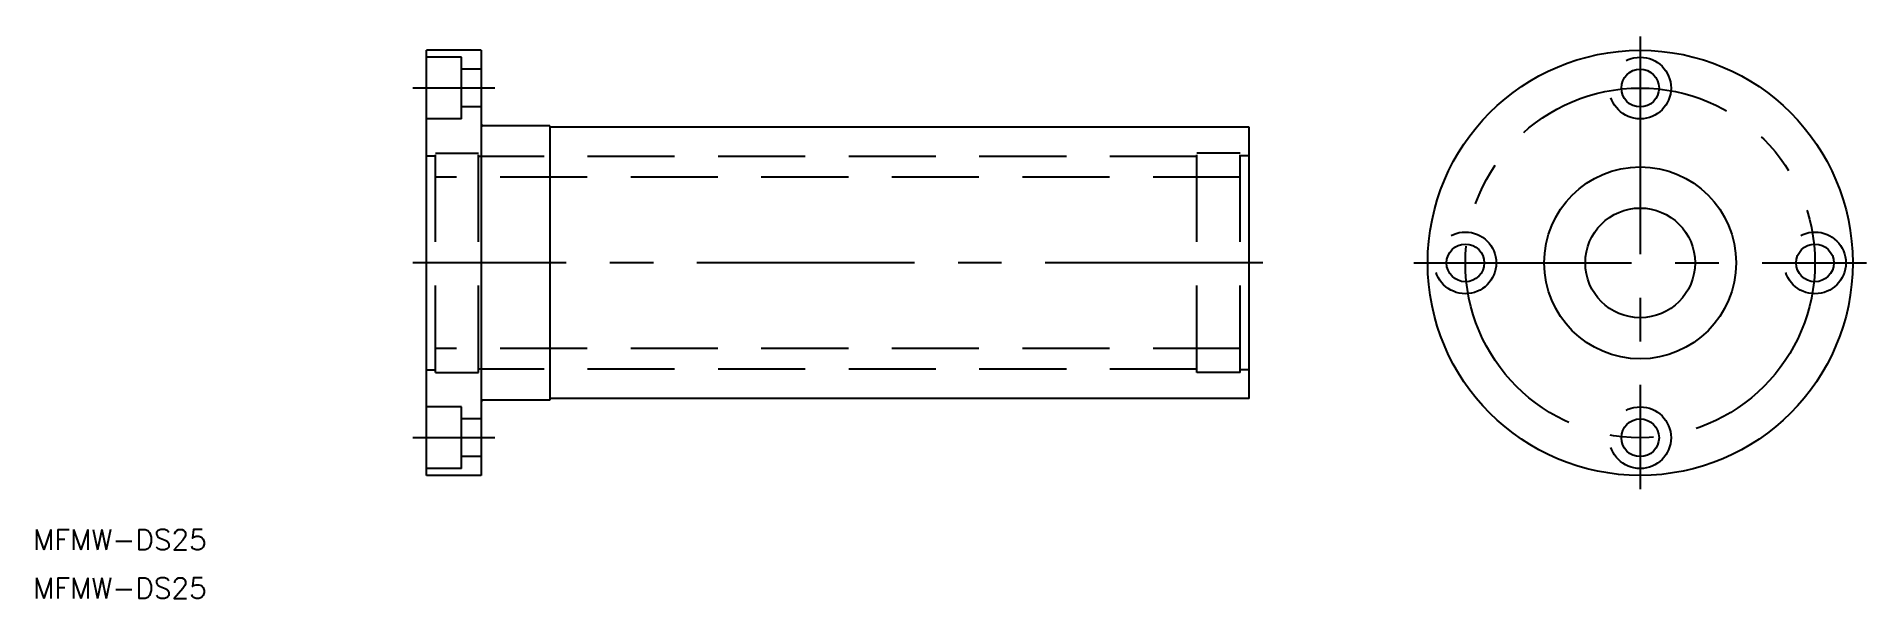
# Model space of a CAD drawing. Extents: x -57 to 210, y -49 to 33.
import ezdxf

# ---------------------------------------------------------------- set-up
doc = ezdxf.new("R2010")
doc.units = 0
doc.linetypes.add('CENTER', pattern=[50.8, 31.75, -6.35, 6.35, -6.35])
doc.linetypes.add('DASHED', pattern=[19.05, 12.7, -6.35])
doc.layers.get('0').update_dxf_attribs({"linetype": 'CONTINUOUS'})
doc.layers.add('CENTER', color=1, linetype='CENTER')
doc.styles.get("Standard").update_dxf_attribs({"font": 'txt.shx', "height": 3, "bigfont": 'bigfont.shx'})

msp = doc.modelspace()

# ---------------------------------------------------------------- linework, layer by layer
at = {"color": 7, "linetype": 'CONTINUOUS'}
for p, q in [((0, -31), (0, 31)), ((8, 31), (0, 31)), ((8, 31), (8, -31)), ((18, 20), (8.3, 20)), ((18, 20), (18, -20)), ((120, 19.8), (18, 19.8)), ((120, -19.8), (120, 19.8)), ((18, -20), (8.3, -20)), ((120, -19.8), (18, -19.8)), ((8, -31), (0, -31))]:
    msp.add_line(p, q, dxfattribs=at)
at = {"color": 3, "linetype": 'DASHED'}
for p, q in [((5.1, 30), (0, 30)), ((5.1, 21), (5.1, 30)), ((8, 28.25), (5.1, 28.25)), ((8, 22.75), (5.1, 22.75)), ((5.1, 21), (0, 21)), ((0, 15.6), (1.3, 15.6)), ((1.3, -16), (1.3, 16)), ((1.3, 16), (7.6, 16)), ((7.6, -16), (7.6, 16)), ((112.4, 15.5), (7.6, 15.5)), ((112.4, -16), (112.4, 16)), ((118.7, 16), (112.4, 16)), ((118.7, -16), (118.7, 16)), ((120, 15.6), (118.7, 15.6)), ((118.7, 12.5), (1.3, 12.5)), ((118.7, -12.5), (1.3, -12.5)), ((0, -15.6), (1.3, -15.6)), ((1.3, -16), (7.6, -16)), ((112.4, -15.5), (7.6, -15.5)), ((118.7, -16), (112.4, -16)), ((120, -15.6), (118.7, -15.6)), ((5.1, -21), (0, -21)), ((5.1, -30), (5.1, -21)), ((8, -22.75), (5.1, -22.75)), ((8, -28.25), (5.1, -28.25)), ((5.1, -30), (0, -30))]:
    msp.add_line(p, q, dxfattribs=at)
at = {"color": 7, "linetype": 'CONTINUOUS'}
for centre, radius in [((177.06, 0), 31), ((177.06, 25.5), 2.75), ((177.06, 0), 14), ((177.06, 0), 8), ((151.56, 0), 2.75), ((202.56, 0), 2.75), ((177.06, -25.5), 2.75)]:
    msp.add_circle(centre, radius, dxfattribs=at)
at = {"color": 3, "linetype": 'DASHED'}
for centre in [(177.06, 25.5), (151.56, 0), (202.56, 0), (177.06, -25.5)]:
    msp.add_circle(centre, 4.5, dxfattribs=at)
at = {"color": 7, "linetype": 'CONTINUOUS'}
for centre, start, end in [((8.3, 20.3), 180, 270), ((8.3, -20.3), 90, 180)]:
    msp.add_arc(centre, 0.3, start, end, dxfattribs=at)
at = {"layer": 'CENTER', "color": 1, "linetype": 'CENTER'}
for p, q in [((177.06, 33), (177.06, -33)), ((10, 25.5), (-2, 25.5)), ((122, 0), (-2, 0)), ((144.06, 0), (210.06, 0)), ((10, -25.5), (-2, -25.5))]:
    msp.add_line(p, q, dxfattribs=at)
msp.add_circle((177.06, 0), 25.5, dxfattribs=at)

# ---------------------------------------------------------------- texts
at = {"color": 7, "linetype": 'CONTINUOUS'}
for p in [(-57.38, -41.87), (-57.38, -48.93)]:
    msp.add_text('MFMW-DS25', height=3, dxfattribs=at).set_placement(p)

doc.saveas('drawing.dxf')
